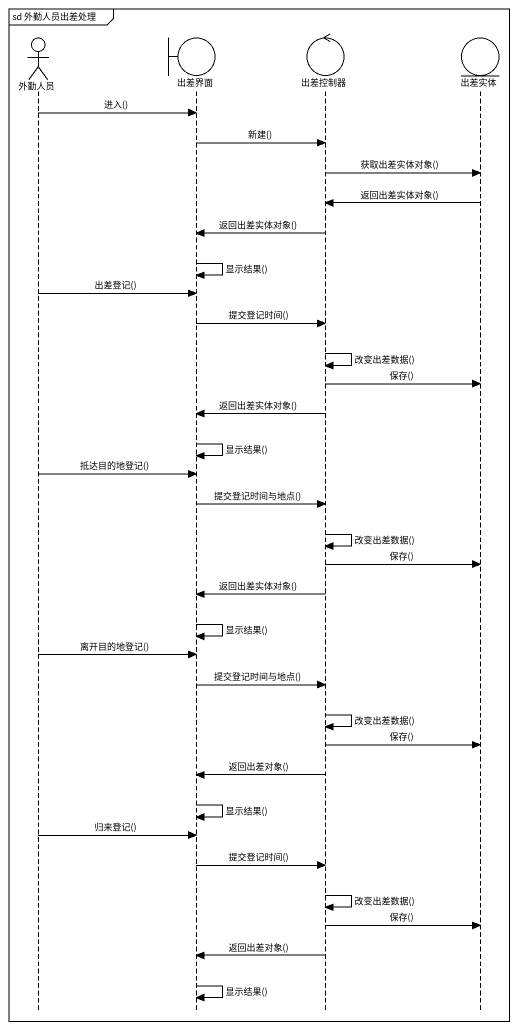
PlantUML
@startuml
mainframe sd 外勤人员出差处理
hide footbox
actor 外勤人员
boundary 出差界面
control 出差控制器
entity 出差实体

外勤人员 -> 出差界面 : 进入()
出差界面 -> 出差控制器 : 新建()
出差控制器 -> 出差实体 : 获取出差实体对象()
出差实体 -> 出差控制器 : 返回出差实体对象()
出差控制器 -> 出差界面 : 返回出差实体对象()
出差界面 -> 出差界面 : 显示结果()
外勤人员 -> 出差界面 : 出差登记()
出差界面 -> 出差控制器 : 提交登记时间()
出差控制器 -> 出差控制器 : 改变出差数据()
出差控制器 -> 出差实体 : 保存()
出差控制器 -> 出差界面 : 返回出差实体对象()
出差界面 -> 出差界面 : 显示结果()
外勤人员 -> 出差界面 : 抵达目的地登记()
出差界面 -> 出差控制器 : 提交登记时间与地点()
出差控制器 -> 出差控制器 : 改变出差数据()
出差控制器 -> 出差实体 : 保存()
出差控制器 -> 出差界面 : 返回出差实体对象()
出差界面 -> 出差界面 : 显示结果()
外勤人员 -> 出差界面 : 离开目的地登记()
出差界面 -> 出差控制器 : 提交登记时间与地点()
出差控制器 -> 出差控制器 : 改变出差数据()
出差控制器 -> 出差实体 : 保存()
出差控制器 -> 出差界面 : 返回出差对象()
出差界面 -> 出差界面 : 显示结果()
外勤人员 -> 出差界面 : 归来登记()
出差界面 -> 出差控制器 : 提交登记时间()
出差控制器 -> 出差控制器 : 改变出差数据()
出差控制器 -> 出差实体 : 保存()
出差控制器 -> 出差界面 : 返回出差对象()
出差界面 -> 出差界面 : 显示结果()
@enduml
